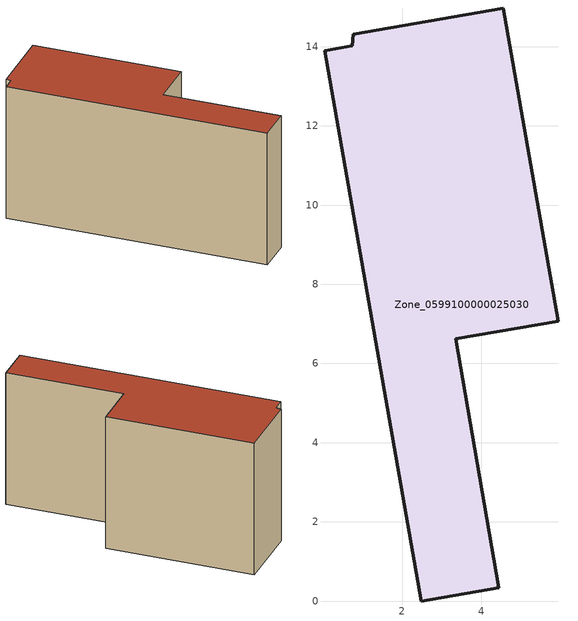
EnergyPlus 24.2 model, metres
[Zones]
Zone_0599100000025030
 floor ground (C_G): 3.36,6.62 4.44,0.34 2.48,0 0.05,13.89 0.74,14.03 0.76,14.31 4.56,14.98 5.94,7.07 z0.3
 wall outside (C_F): 0.05,13.89 2.48,0 4.44,0.34 3.36,6.62 5.94,7.07 4.56,14.98 0.76,14.31 0.74,14.03 0.05,13.89 z0.3:7.85
 roof outside (C_R): 4.56,14.98 0.76,14.31 0.74,14.03 0.05,13.89 2.48,0 4.44,0.34 3.36,6.62 5.94,7.07 z7.85
[BUILDING]
Pand.0599100000025030: North Axis=0; Terrain=City; Loads Convergence Tolerance Value=0.04; Temperature Convergence Tolerance Value=0.4; Solar Distribution=FullExterior; Maximum Number of Warmup Days=25; Minimum Number of Warmup Days=1
[Site:Location]
Rotterdam.The.Hague.AP_ZH_NLD Design_Conditions: Latitude=51.96; Longitude=4.45; Time Zone=1; Elevation=-4.5
[SITE:GROUNDTEMPERATURE:BUILDINGSURFACE]
18, 18, 18, 18, 18, 18, 18, 18, 18, 18, 18, 18
[MATERIAL] Thermal Absorptance=0.9; Solar Absorptance=0.7; Visible Absorptance=0.7
Name | Roughness | Thickness | Conductivity | Density | Specific Heat
G.TI.1946 | MediumSmooth | 0.15 | 1 | 540 | 1210
F.TI.1946 | Rough | 0.3 | 0.857143 | 1920 | 840
R.TI.1946 | MediumRough | 0.2 | 0.1 | 1500 | 1000
[CONSTRUCTION]
C_G: G.TI.1946
C_F: F.TI.1946
C_R: R.TI.1946
[ZONE]
Zone_0599100000025030: Type=1; Multiplier=1; Ceiling Height=Autocalculate; Volume=Autocalculate; Floor Area=autocalculate; Part of Total Floor Area=Yes
[ZONEINFILTRATION:DESIGNFLOWRATE]
Infil_Zone_0599100000025030: Zone or ZoneList or Space or SpaceList=Zone_0599100000025030; Schedule=AlwaysOn; Design Flow Rate Calculation Method=Flow/Area; Flow Rate per Floor Area=0.003; Constant Term Coefficient=1; Temperature Term Coefficient=0; Velocity Term Coefficient=0; Velocity Squared Term Coefficient=0
[HVACTEMPLATE:ZONE:IDEALLOADSAIRSYSTEM]
Zone_0599100000025030: Maximum Heating Supply Air Temperature=50; Minimum Cooling Supply Air Temperature=13; Maximum Heating Supply Air Humidity Ratio=0.0156; Minimum Cooling Supply Air Humidity Ratio=0.0077; Heating Limit=NoLimit; Cooling Limit=NoLimit; Dehumidification Control Type=ConstantSensibleHeatRatio; Cooling Sensible Heat Ratio=0.7; Dehumidification Setpoint=60; Humidification Control Type=None; Humidification Setpoint=30; Outdoor Air Method=None; Outdoor Air Flow Rate per Person=0.00944; Outdoor Air Flow Rate per Zone Floor Area=0; Outdoor Air Flow Rate per Zone=0; Demand Controlled Ventilation Type=None; Outdoor Air Economizer Type=NoEconomizer; Heat Recovery Type=None; Sensible Heat Recovery Effectiveness=0.7; Latent Heat Recovery Effectiveness=0.65
[ZONECONTROL:THERMOSTAT]
ThermostatControl_Zone_0599100000025030: Zone or ZoneList=Zone_0599100000025030; Control Type Schedule=DualSetpointControlType; Control 1=Thermostat_Zone_0599100000025030; Temperature Difference Between Cutout And Setpoint=0
[THERMOSTATSETPOINT:DUALSETPOINT]
Thermostat_Zone_0599100000025030: Heating Setpoint Temperature Schedule=HeatingSetpoint_Zone_0599100000025030; Cooling Setpoint Temperature Schedule=CoolingSetpoint_Zone_0599100000025030
[SCHEDULE:COMPACT]
HeatingSetpoint_Zone_0599100000025030: Through: 12/31, For: AllDays, Until: 24:00, 21
CoolingSetpoint_Zone_0599100000025030: Through: 12/31, For: AllDays, Until: 24:00, 24
DualSetpointControlType: Through: 12/31, For: AllDays, Until: 24:00, 4
AlwaysOn: Through: 12/31, For: AllDays, Until: 24:00, 1
